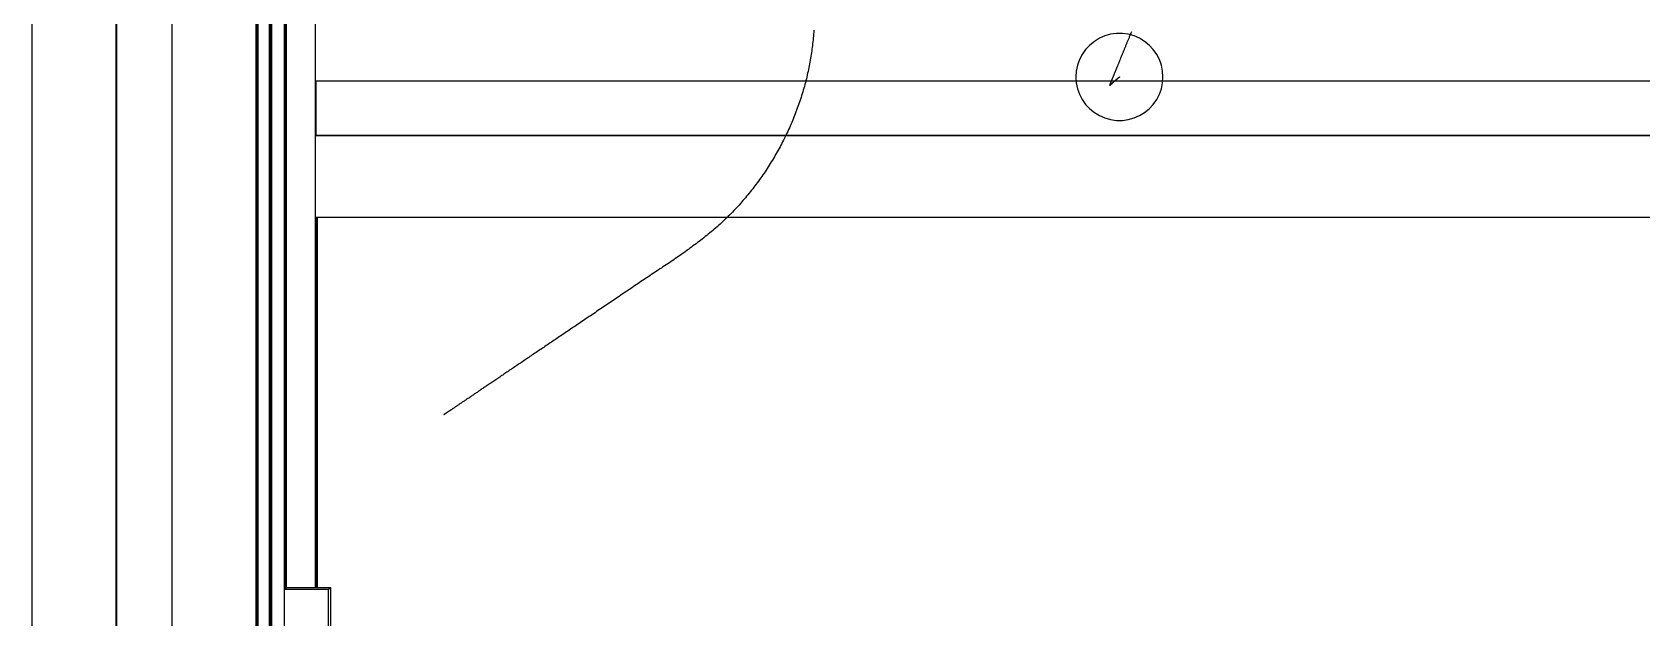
# Model space of a CAD drawing. Header units: millimetres. Extents: x -226 to 218, y -257 to 254.
# Drawn here: x -218.4 to -72.3, y -155 to -101.8 of the extents above; entities that cross this region are included whole.
import ezdxf

# ---------------------------------------------------------------- set-up
doc = ezdxf.new("R2010")
doc.units = ezdxf.units.MM
doc.layers.add('SKETCH', color=5, linetype='Continuous')
doc.layers.add('VISIBLE', color=7, linetype='Continuous')

msp = doc.modelspace()

# ---------------------------------------------------------------- linework, layer by layer
at = {"layer": 'SKETCH', "flags": 128}
for points in [[(-147.42, -101.6), (-147.44, -101.78), (-147.45, -101.95), (-147.47, -102.13), (-147.48, -102.3), (-147.5, -102.47), (-147.52, -102.64), (-147.54, -102.81), (-147.55, -102.98), (-147.57, -103.14), (-147.6, -103.31), (-147.62, -103.48), (-147.64, -103.65), (-147.67, -103.81), (-147.69, -103.98), (-147.72, -104.15), (-147.75, -104.32), (-147.78, -104.49), (-147.81, -104.66), (-147.84, -104.83), (-147.88, -105), (-147.92, -105.17), (-147.95, -105.34), (-147.99, -105.51), (-148.03, -105.68), (-148.07, -105.85), (-148.11, -106.02), (-148.16, -106.19), (-148.2, -106.36), (-148.25, -106.53), (-148.29, -106.7), (-148.34, -106.87), (-148.39, -107.03), (-148.44, -107.2), (-148.49, -107.37), (-148.54, -107.54), (-148.59, -107.7), (-148.65, -107.87), (-148.7, -108.04), (-148.76, -108.2), (-148.81, -108.37), (-148.87, -108.53), (-148.93, -108.69), (-148.99, -108.86), (-149.05, -109.02), (-149.11, -109.18), (-149.18, -109.35), (-149.24, -109.51), (-149.31, -109.67), (-149.37, -109.83), (-149.44, -109.99), (-149.51, -110.15), (-149.58, -110.31), (-149.65, -110.47), (-149.72, -110.63), (-149.8, -110.79), (-149.87, -110.95), (-149.95, -111.11), (-150.02, -111.27), (-150.1, -111.42), (-150.18, -111.58), (-150.26, -111.74), (-150.34, -111.89), (-150.42, -112.05), (-150.5, -112.2), (-150.58, -112.35), (-150.67, -112.51), (-150.75, -112.66), (-150.84, -112.81), (-150.93, -112.96), (-151.01, -113.11), (-151.1, -113.26), (-151.19, -113.41), (-151.29, -113.56), (-151.38, -113.71), (-151.47, -113.86), (-151.57, -114.01), (-151.66, -114.15), (-151.76, -114.3), (-151.85, -114.45), (-151.95, -114.59), (-152.05, -114.74), (-152.15, -114.88), (-152.25, -115.02), (-152.35, -115.17), (-152.46, -115.31), (-152.56, -115.45), (-152.66, -115.59), (-152.77, -115.73), (-152.88, -115.87), (-152.98, -116.01), (-153.09, -116.14), (-153.2, -116.28), (-153.31, -116.41), (-153.42, -116.55), (-153.53, -116.68), (-153.64, -116.82), (-153.76, -116.95), (-153.87, -117.08), (-153.99, -117.22), (-154.1, -117.35), (-154.22, -117.48), (-154.34, -117.61), (-154.46, -117.74), (-154.58, -117.87), (-154.7, -117.99), (-154.82, -118.12), (-154.94, -118.25), (-155.06, -118.37), (-155.19, -118.49), (-155.31, -118.62), (-155.44, -118.74), (-155.56, -118.86), (-155.69, -118.98), (-155.82, -119.1), (-155.94, -119.22), (-156.07, -119.34), (-156.2, -119.45), (-156.34, -119.57), (-156.47, -119.68), (-156.6, -119.8), (-156.74, -119.91), (-156.87, -120.02), (-157.01, -120.13), (-157.14, -120.24), (-157.28, -120.35), (-157.42, -120.46), (-157.56, -120.57), (-157.7, -120.67), (-157.84, -120.78), (-157.98, -120.88), (-158.12, -120.99), (-158.26, -121.1), (-158.4, -121.2), (-158.54, -121.3), (-158.68, -121.41), (-158.82, -121.51), (-158.96, -121.62), (-159.1, -121.72), (-159.24, -121.82), (-159.38, -121.92), (-159.52, -122.03), (-159.67, -122.13), (-159.81, -122.23), (-159.95, -122.32), (-160.1, -122.42), (-160.24, -122.52), (-160.39, -122.62), (-160.53, -122.72), (-160.68, -122.81), (-160.82, -122.91), (-160.97, -123.01), (-161.12, -123.1), (-161.26, -123.2), (-161.41, -123.29), (-161.55, -123.39), (-161.7, -123.48), (-161.84, -123.58), (-161.99, -123.68), (-162.13, -123.77), (-162.27, -123.87), (-162.42, -123.96), (-162.56, -124.06), (-162.7, -124.16), (-162.84, -124.25), (-162.99, -124.35), (-163.13, -124.44), (-163.27, -124.54), (-163.41, -124.64), (-163.55, -124.73), (-163.7, -124.83), (-163.84, -124.92), (-163.98, -125.02), (-164.12, -125.11), (-164.26, -125.21), (-164.4, -125.31), (-164.54, -125.4), (-164.68, -125.5), (-164.82, -125.59), (-164.96, -125.68), (-165.1, -125.78), (-165.24, -125.87), (-165.38, -125.97), (-165.52, -126.06), (-165.65, -126.15), (-165.79, -126.25), (-165.93, -126.34), (-166.06, -126.43), (-166.2, -126.52), (-166.34, -126.62), (-166.47, -126.71), (-166.61, -126.8), (-166.74, -126.89), (-166.88, -126.98), (-167.02, -127.07), (-167.15, -127.16), (-167.28, -127.26), (-167.42, -127.35), (-167.55, -127.44), (-167.69, -127.53), (-167.82, -127.62), (-167.95, -127.71), (-168.08, -127.8), (-168.22, -127.88), (-168.35, -127.97), (-168.48, -128.06), (-168.61, -128.15), (-168.74, -128.24), (-168.87, -128.32), (-169, -128.41), (-169.12, -128.5), (-169.25, -128.58), (-169.38, -128.67), (-169.51, -128.76), (-169.63, -128.84), (-169.76, -128.93), (-169.88, -129.01), (-170.01, -129.1), (-170.13, -129.18), (-170.26, -129.27), (-170.38, -129.35), (-170.51, -129.43), (-170.63, -129.52), (-170.75, -129.6), (-170.88, -129.68), (-171, -129.77), (-171.12, -129.85), (-171.24, -129.93), (-171.36, -130.01), (-171.48, -130.09), (-171.6, -130.17), (-171.71, -130.25), (-171.83, -130.33), (-171.95, -130.41), (-172.07, -130.49), (-172.18, -130.57), (-172.3, -130.64), (-172.41, -130.72), (-172.52, -130.8), (-172.64, -130.87), (-172.75, -130.95), (-172.86, -131.03), (-172.98, -131.1), (-173.09, -131.18), (-173.2, -131.25), (-173.31, -131.33), (-173.42, -131.4), (-173.53, -131.48), (-173.64, -131.55), (-173.74, -131.62), (-173.85, -131.69), (-173.96, -131.77), (-174.06, -131.84), (-174.17, -131.91), (-174.27, -131.98), (-174.38, -132.05), (-174.48, -132.12), (-174.58, -132.19), (-174.68, -132.26), (-174.78, -132.32), (-174.88, -132.39), (-174.98, -132.46), (-175.08, -132.52), (-175.18, -132.59), (-175.28, -132.66), (-175.37, -132.72), (-175.47, -132.79), (-175.56, -132.85), (-175.66, -132.92), (-175.75, -132.98), (-175.85, -133.04), (-175.94, -133.11), (-176.03, -133.17), (-176.12, -133.23), (-176.21, -133.29), (-176.3, -133.35), (-176.39, -133.41), (-176.48, -133.47), (-176.57, -133.53), (-176.65, -133.59), (-176.74, -133.65), (-176.82, -133.7), (-176.91, -133.76), (-176.99, -133.82), (-177.07, -133.87), (-177.16, -133.93), (-177.24, -133.98), (-177.32, -134.04), (-177.4, -134.09), (-177.47, -134.14), (-177.55, -134.19), (-177.63, -134.25), (-177.71, -134.3), (-177.78, -134.35), (-177.86, -134.4), (-177.93, -134.45), (-178, -134.5), (-178.08, -134.55), (-178.15, -134.6), (-178.22, -134.64), (-178.29, -134.69), (-178.36, -134.74), (-178.43, -134.78), (-178.49, -134.83), (-178.56, -134.87), (-178.62, -134.92), (-178.69, -134.96), (-178.75, -135.01), (-178.82, -135.05), (-178.88, -135.09), (-178.94, -135.13), (-179, -135.17), (-179.06, -135.21), (-179.12, -135.25), (-179.18, -135.29), (-179.23, -135.33), (-179.29, -135.37), (-179.34, -135.4), (-179.4, -135.44), (-179.45, -135.48), (-179.51, -135.51), (-179.56, -135.55), (-179.61, -135.58), (-179.66, -135.62), (-179.71, -135.65), (-179.76, -135.68), (-179.8, -135.71), (-179.85, -135.74), (-179.89, -135.78), (-179.94, -135.8), (-179.98, -135.83), (-180.03, -135.86), (-180.07, -135.89), (-180.11, -135.92), (-180.15, -135.95), (-180.19, -135.97), (-180.23, -136), (-180.26, -136.02), (-180.3, -136.05), (-180.33, -136.07), (-180.37, -136.09), (-180.4, -136.12), (-180.44, -136.14), (-180.47, -136.16), (-180.5, -136.18), (-180.53, -136.2), (-180.56, -136.22), (-180.59, -136.24), (-180.61, -136.26), (-180.64, -136.28), (-180.66, -136.29), (-180.69, -136.31), (-180.71, -136.33), (-180.73, -136.34), (-180.76, -136.35), (-180.78, -136.37), (-180.79, -136.38), (-180.81, -136.39), (-180.83, -136.4), (-180.84, -136.41), (-180.86, -136.42), (-180.87, -136.43), (-180.88, -136.44), (-180.89, -136.45), (-180.9, -136.45), (-180.91, -136.46), (-180.92, -136.47), (-180.93, -136.47), (-180.94, -136.48), (-180.94, -136.48), (-180.95, -136.48), (-180.96, -136.49), (-180.96, -136.49), (-180.97, -136.5), (-180.97, -136.5), (-180.98, -136.5), (-180.98, -136.5), (-180.99, -136.51), (-180.99, -136.51), (-181, -136.51), (-181, -136.52), (-181, -136.52), (-181, -136.52), (-181, -136.52), (-181, -136.52), (-181, -136.52), (-181, -136.52), (-181, -136.51), (-180.99, -136.51), (-180.99, -136.51), (-180.98, -136.5), (-180.98, -136.5), (-180.97, -136.5), (-180.97, -136.49), (-180.96, -136.49), (-180.96, -136.48), (-180.95, -136.48), (-180.95, -136.48), (-180.94, -136.47), (-180.94, -136.47), (-180.93, -136.47), (-180.93, -136.46), (-180.93, -136.46), (-180.92, -136.46), (-180.92, -136.46), (-180.92, -136.46), (-180.92, -136.45), (-180.91, -136.45), (-180.91, -136.45), (-180.91, -136.45), (-180.91, -136.45), (-180.9, -136.44), (-180.9, -136.44), (-180.9, -136.44), (-180.89, -136.44), (-180.89, -136.44), (-180.89, -136.43), (-180.89, -136.43), (-180.88, -136.43), (-180.88, -136.43), (-180.88, -136.43), (-180.88, -136.42), (-180.87, -136.42), (-180.87, -136.42), (-180.87, -136.42), (-180.87, -136.42), (-180.86, -136.41), (-180.86, -136.41), (-180.86, -136.41), (-180.85, -136.41), (-180.85, -136.41), (-180.85, -136.4), (-180.85, -136.4), (-180.84, -136.4), (-180.84, -136.4), (-180.84, -136.4), (-180.84, -136.39), (-180.83, -136.39), (-180.83, -136.39), (-180.83, -136.39), (-180.83, -136.39), (-180.82, -136.38), (-180.82, -136.38), (-180.82, -136.38), (-180.81, -136.38), (-180.81, -136.38), (-180.81, -136.37), (-180.81, -136.37), (-180.8, -136.37), (-180.8, -136.37), (-180.8, -136.37), (-180.8, -136.36), (-180.79, -136.36), (-180.79, -136.36), (-180.79, -136.36), (-180.79, -136.36), (-180.78, -136.35), (-180.78, -136.35), (-180.78, -136.35), (-180.78, -136.35), (-180.77, -136.35), (-180.77, -136.34), (-180.77, -136.34), (-180.76, -136.34), (-180.76, -136.34), (-180.76, -136.34), (-180.76, -136.33), (-180.75, -136.33), (-180.75, -136.33), (-180.75, -136.33), (-180.75, -136.33), (-180.74, -136.32), (-180.74, -136.32), (-180.74, -136.32), (-180.74, -136.32)], [(-115.74, -105.84), (-115.77, -105.31), (-115.88, -104.78), (-116.06, -104.27), (-116.31, -103.79), (-116.62, -103.35), (-116.99, -102.95), (-117.41, -102.61), (-117.87, -102.33), (-118.37, -102.12), (-118.89, -101.97), (-119.42, -101.9), (-119.96, -101.9), (-120.5, -101.97), (-121.02, -102.12), (-121.51, -102.33), (-121.97, -102.61), (-122.39, -102.95), (-122.76, -103.35), (-123.07, -103.79), (-123.32, -104.27), (-123.5, -104.78), (-123.61, -105.31), (-123.65, -105.84), (-123.61, -106.38), (-123.5, -106.91), (-123.32, -107.42), (-123.07, -107.9), (-122.76, -108.34), (-122.39, -108.74), (-121.97, -109.08), (-121.51, -109.36), (-121.02, -109.57), (-120.5, -109.72), (-119.96, -109.79), (-119.42, -109.79), (-118.89, -109.72), (-118.37, -109.57), (-117.87, -109.36), (-117.41, -109.08), (-116.99, -108.74), (-116.62, -108.34), (-116.31, -107.9), (-116.06, -107.42), (-115.88, -106.91), (-115.77, -106.38), (-115.74, -105.84)], [(-119.69, -105.84), (-119.69, -105.85), (-119.7, -105.85), (-119.7, -105.85), (-119.7, -105.85), (-119.7, -105.85), (-119.7, -105.85), (-119.7, -105.85), (-119.7, -105.85), (-119.71, -105.86), (-119.71, -105.86), (-119.71, -105.86), (-119.71, -105.86), (-119.71, -105.86), (-119.71, -105.86), (-119.71, -105.86), (-119.72, -105.86), (-119.72, -105.87), (-119.72, -105.87), (-119.72, -105.87), (-119.72, -105.87), (-119.72, -105.87), (-119.72, -105.87), (-119.72, -105.87), (-119.73, -105.87), (-119.73, -105.87), (-119.73, -105.88), (-119.73, -105.88), (-119.73, -105.88), (-119.73, -105.88), (-119.73, -105.88), (-119.74, -105.88), (-119.74, -105.88), (-119.74, -105.88), (-119.74, -105.89), (-119.74, -105.89), (-119.74, -105.89), (-119.74, -105.89), (-119.75, -105.89), (-119.75, -105.89), (-119.75, -105.89), (-119.75, -105.89), (-119.75, -105.9), (-119.75, -105.9), (-119.75, -105.9), (-119.76, -105.9), (-119.76, -105.9), (-119.76, -105.9), (-119.76, -105.9), (-119.76, -105.9), (-119.76, -105.91), (-119.76, -105.91), (-119.77, -105.91), (-119.77, -105.91), (-119.77, -105.91), (-119.77, -105.91), (-119.77, -105.91), (-119.77, -105.91), (-119.77, -105.92), (-119.77, -105.92), (-119.78, -105.92), (-119.78, -105.92), (-119.78, -105.92), (-119.78, -105.92), (-119.78, -105.92), (-119.78, -105.92), (-119.78, -105.93), (-119.79, -105.93), (-119.79, -105.93), (-119.79, -105.93), (-119.79, -105.93), (-119.79, -105.93), (-119.79, -105.93), (-119.79, -105.93), (-119.8, -105.94), (-119.8, -105.94), (-119.8, -105.94), (-119.8, -105.94), (-119.8, -105.94), (-119.8, -105.94), (-119.8, -105.94), (-119.81, -105.94), (-119.81, -105.94), (-119.81, -105.95), (-119.81, -105.95), (-119.81, -105.95), (-119.81, -105.95), (-119.81, -105.95), (-119.82, -105.95), (-119.82, -105.95), (-119.82, -105.95), (-119.82, -105.96), (-119.82, -105.96), (-119.82, -105.96), (-119.82, -105.96), (-119.82, -105.96), (-119.83, -105.96), (-119.83, -105.96), (-119.83, -105.96), (-119.83, -105.97), (-119.83, -105.97), (-119.83, -105.97), (-119.83, -105.97), (-119.84, -105.97), (-119.84, -105.97), (-119.84, -105.97), (-119.84, -105.97), (-119.84, -105.98), (-119.84, -105.98), (-119.84, -105.98), (-119.85, -105.98), (-119.85, -105.98), (-119.85, -105.98), (-119.85, -105.98), (-119.85, -105.98), (-119.85, -105.99), (-119.85, -105.99), (-119.86, -105.99), (-119.86, -105.99), (-119.86, -105.99), (-119.86, -105.99), (-119.86, -105.99), (-119.86, -105.99), (-119.86, -106), (-119.87, -106), (-119.87, -106), (-119.87, -106), (-119.87, -106), (-119.87, -106), (-119.87, -106), (-119.87, -106), (-119.87, -106.01), (-119.88, -106.01), (-119.88, -106.01), (-119.88, -106.01), (-119.88, -106.01), (-119.88, -106.01), (-119.88, -106.01), (-119.88, -106.01), (-119.89, -106.02), (-119.89, -106.02), (-119.89, -106.02), (-119.89, -106.02), (-119.89, -106.02), (-119.89, -106.02), (-119.89, -106.02), (-119.9, -106.02), (-119.9, -106.02), (-119.9, -106.03), (-119.9, -106.03), (-119.9, -106.03), (-119.9, -106.03), (-119.9, -106.03), (-119.91, -106.03), (-119.91, -106.03), (-119.91, -106.03), (-119.91, -106.04), (-119.91, -106.04), (-119.91, -106.04), (-119.91, -106.04), (-119.92, -106.04), (-119.92, -106.04), (-119.92, -106.04), (-119.92, -106.04), (-119.92, -106.05), (-119.92, -106.05), (-119.92, -106.05), (-119.93, -106.05), (-119.93, -106.05), (-119.93, -106.05), (-119.93, -106.05), (-119.93, -106.05), (-119.93, -106.06), (-119.93, -106.06), (-119.93, -106.06), (-119.94, -106.06), (-119.94, -106.06), (-119.94, -106.06), (-119.94, -106.06), (-119.94, -106.06), (-119.94, -106.07), (-119.94, -106.07), (-119.95, -106.07), (-119.95, -106.07), (-119.95, -106.07), (-119.95, -106.07), (-119.95, -106.07), (-119.95, -106.07), (-119.95, -106.08), (-119.96, -106.08), (-119.96, -106.08), (-119.96, -106.08), (-119.96, -106.08), (-119.96, -106.08), (-119.96, -106.08), (-119.96, -106.08), (-119.97, -106.08), (-119.97, -106.09), (-119.97, -106.09), (-119.97, -106.09), (-119.97, -106.09), (-119.97, -106.09), (-119.97, -106.09), (-119.97, -106.09), (-119.98, -106.09), (-119.98, -106.1), (-119.98, -106.1), (-119.98, -106.1), (-119.98, -106.1), (-119.98, -106.1), (-119.98, -106.1), (-119.98, -106.1), (-119.99, -106.1), (-119.99, -106.1), (-119.99, -106.11), (-119.99, -106.11), (-119.99, -106.11), (-119.99, -106.11), (-119.99, -106.11), (-119.99, -106.11), (-120, -106.11), (-120, -106.11), (-120, -106.11), (-120, -106.12), (-120, -106.12), (-120, -106.12), (-120, -106.12), (-120.01, -106.12), (-120.01, -106.12), (-120.01, -106.12), (-120.01, -106.12), (-120.01, -106.12), (-120.01, -106.13), (-120.01, -106.13), (-120.01, -106.13), (-120.02, -106.13), (-120.02, -106.13), (-120.02, -106.13), (-120.02, -106.13), (-120.02, -106.13), (-120.02, -106.14), (-120.02, -106.14), (-120.02, -106.14), (-120.03, -106.14), (-120.03, -106.14), (-120.03, -106.14), (-120.03, -106.14), (-120.03, -106.14), (-120.03, -106.14), (-120.03, -106.15), (-120.03, -106.15), (-120.04, -106.15), (-120.04, -106.15), (-120.04, -106.15), (-120.04, -106.15), (-120.04, -106.15), (-120.04, -106.15), (-120.04, -106.15), (-120.05, -106.16), (-120.05, -106.16), (-120.05, -106.16), (-120.05, -106.16), (-120.05, -106.16), (-120.05, -106.16), (-120.05, -106.16), (-120.05, -106.16), (-120.06, -106.16), (-120.06, -106.17), (-120.06, -106.17), (-120.06, -106.17), (-120.06, -106.17), (-120.06, -106.17), (-120.06, -106.17), (-120.06, -106.17), (-120.07, -106.17), (-120.07, -106.18), (-120.07, -106.18), (-120.07, -106.18), (-120.07, -106.18), (-120.07, -106.18), (-120.07, -106.18), (-120.08, -106.18), (-120.08, -106.18), (-120.08, -106.18), (-120.08, -106.19), (-120.08, -106.19), (-120.08, -106.19), (-120.08, -106.19), (-120.08, -106.19), (-120.09, -106.19), (-120.09, -106.19), (-120.09, -106.19), (-120.09, -106.19), (-120.09, -106.2), (-120.09, -106.2), (-120.09, -106.2), (-120.09, -106.2), (-120.1, -106.2), (-120.1, -106.2), (-120.1, -106.2), (-120.1, -106.2), (-120.1, -106.21), (-120.1, -106.21), (-120.1, -106.21), (-120.1, -106.21), (-120.11, -106.21), (-120.11, -106.21), (-120.11, -106.21), (-120.11, -106.21), (-120.11, -106.21), (-120.11, -106.22), (-120.11, -106.22), (-120.12, -106.22), (-120.12, -106.22), (-120.12, -106.22), (-120.12, -106.22), (-120.12, -106.22), (-120.12, -106.22), (-120.12, -106.22), (-120.12, -106.23), (-120.13, -106.23), (-120.13, -106.23), (-120.13, -106.23), (-120.13, -106.23), (-120.13, -106.23), (-120.13, -106.23), (-120.13, -106.23), (-120.13, -106.23), (-120.14, -106.24), (-120.14, -106.24), (-120.14, -106.24), (-120.14, -106.24), (-120.14, -106.24), (-120.14, -106.24), (-120.14, -106.24), (-120.15, -106.24), (-120.15, -106.25), (-120.15, -106.25), (-120.15, -106.25), (-120.15, -106.25), (-120.15, -106.25), (-120.15, -106.25), (-120.15, -106.25), (-120.16, -106.25), (-120.16, -106.25), (-120.16, -106.26), (-120.16, -106.26), (-120.16, -106.26), (-120.16, -106.26), (-120.16, -106.26), (-120.16, -106.26), (-120.17, -106.26), (-120.17, -106.26), (-120.17, -106.26), (-120.17, -106.27), (-120.17, -106.27), (-120.17, -106.27), (-120.17, -106.27), (-120.17, -106.27), (-120.18, -106.27), (-120.18, -106.27), (-120.18, -106.27), (-120.18, -106.28), (-120.18, -106.28), (-120.18, -106.28), (-120.18, -106.28), (-120.19, -106.28), (-120.19, -106.28), (-120.19, -106.28), (-120.19, -106.28), (-120.19, -106.28), (-120.19, -106.29), (-120.19, -106.29), (-120.19, -106.29), (-120.2, -106.29), (-120.2, -106.29), (-120.2, -106.29), (-120.2, -106.29), (-120.2, -106.29), (-120.2, -106.29), (-120.2, -106.3), (-120.2, -106.3), (-120.21, -106.3), (-120.21, -106.3), (-120.21, -106.3), (-120.21, -106.3), (-120.21, -106.3), (-120.21, -106.3), (-120.21, -106.3), (-120.22, -106.31), (-120.22, -106.31), (-120.22, -106.31), (-120.22, -106.31), (-120.22, -106.31), (-120.22, -106.31), (-120.22, -106.31), (-120.22, -106.31), (-120.23, -106.32), (-120.23, -106.32), (-120.23, -106.32), (-120.23, -106.32), (-120.23, -106.32), (-120.23, -106.32), (-120.23, -106.32), (-120.23, -106.32), (-120.24, -106.32), (-120.24, -106.33), (-120.24, -106.33), (-120.24, -106.33), (-120.24, -106.33), (-120.24, -106.33), (-120.24, -106.33), (-120.25, -106.33), (-120.25, -106.33), (-120.25, -106.33), (-120.25, -106.34), (-120.25, -106.34), (-120.25, -106.34), (-120.25, -106.34), (-120.25, -106.34), (-120.26, -106.34), (-120.26, -106.34), (-120.26, -106.34), (-120.26, -106.35), (-120.26, -106.35), (-120.26, -106.35), (-120.26, -106.35), (-120.26, -106.35), (-120.27, -106.35), (-120.27, -106.35), (-120.27, -106.35), (-120.27, -106.35), (-120.27, -106.36), (-120.27, -106.36), (-120.27, -106.36), (-120.27, -106.36), (-120.28, -106.36), (-120.28, -106.36), (-120.28, -106.36), (-120.28, -106.36), (-120.28, -106.36), (-120.28, -106.37), (-120.28, -106.37), (-120.29, -106.37), (-120.29, -106.37), (-120.29, -106.37), (-120.29, -106.37), (-120.29, -106.37), (-120.29, -106.37), (-120.29, -106.37), (-120.29, -106.38), (-120.3, -106.38), (-120.3, -106.38), (-120.3, -106.38), (-120.3, -106.38), (-120.3, -106.38), (-120.3, -106.38), (-120.3, -106.38), (-120.3, -106.39), (-120.31, -106.39), (-120.31, -106.39), (-120.31, -106.39), (-120.31, -106.39), (-120.31, -106.39), (-120.31, -106.39), (-120.31, -106.39), (-120.32, -106.39), (-120.32, -106.4), (-120.32, -106.4), (-120.32, -106.4), (-120.32, -106.4), (-120.32, -106.4), (-120.32, -106.4), (-120.32, -106.4), (-120.33, -106.4), (-120.33, -106.4), (-120.33, -106.41), (-120.33, -106.41), (-120.33, -106.41), (-120.33, -106.41), (-120.33, -106.41), (-120.33, -106.41), (-120.34, -106.41), (-120.34, -106.41), (-120.34, -106.42), (-120.34, -106.42), (-120.34, -106.42), (-120.34, -106.42), (-120.34, -106.42), (-120.35, -106.42), (-120.35, -106.42), (-120.35, -106.42), (-120.35, -106.42), (-120.35, -106.43), (-120.35, -106.43), (-120.35, -106.43), (-120.35, -106.43), (-120.36, -106.43), (-120.36, -106.43), (-120.36, -106.43), (-120.36, -106.43), (-120.36, -106.43), (-120.36, -106.44), (-120.36, -106.44), (-120.36, -106.44), (-120.37, -106.44), (-120.37, -106.44), (-120.37, -106.44), (-120.37, -106.44), (-120.37, -106.44), (-120.37, -106.45), (-120.37, -106.45), (-120.38, -106.45), (-120.38, -106.45), (-120.38, -106.45), (-120.38, -106.45), (-120.38, -106.45), (-120.38, -106.45), (-120.38, -106.45), (-120.38, -106.46), (-120.39, -106.46), (-120.39, -106.46), (-120.39, -106.46), (-120.39, -106.46), (-120.39, -106.46), (-120.39, -106.46), (-120.39, -106.46), (-120.39, -106.46), (-120.4, -106.47), (-120.4, -106.47), (-120.4, -106.47), (-120.4, -106.47), (-120.4, -106.47), (-120.4, -106.47), (-120.4, -106.47), (-120.41, -106.47), (-120.41, -106.48), (-120.41, -106.48), (-120.41, -106.48), (-120.41, -106.48), (-120.41, -106.48), (-120.41, -106.48), (-120.41, -106.48), (-120.42, -106.48), (-120.42, -106.48), (-120.42, -106.49), (-120.42, -106.49), (-120.42, -106.49), (-120.42, -106.49), (-120.42, -106.49), (-120.42, -106.49), (-120.43, -106.49), (-120.43, -106.49), (-120.43, -106.49), (-120.43, -106.5), (-120.43, -106.5), (-120.43, -106.5), (-120.43, -106.5), (-120.44, -106.5), (-120.44, -106.5), (-120.44, -106.5), (-120.44, -106.5), (-120.44, -106.51), (-120.44, -106.51), (-120.44, -106.51), (-120.44, -106.51), (-120.45, -106.51), (-120.45, -106.51), (-120.45, -106.51), (-120.45, -106.51), (-120.45, -106.51), (-120.45, -106.52), (-120.45, -106.52), (-120.45, -106.52), (-120.46, -106.52), (-120.46, -106.52), (-120.46, -106.52), (-120.46, -106.52), (-120.46, -106.52), (-120.46, -106.52), (-120.46, -106.53), (-120.47, -106.53), (-120.47, -106.53), (-120.47, -106.53), (-120.47, -106.53), (-120.47, -106.53), (-120.47, -106.53), (-120.47, -106.53), (-120.47, -106.53), (-120.48, -106.54), (-120.48, -106.54), (-120.48, -106.54), (-120.48, -106.54), (-120.48, -106.54), (-120.48, -106.54), (-120.48, -106.54), (-120.48, -106.54), (-120.49, -106.55), (-120.49, -106.55), (-120.49, -106.55), (-120.49, -106.55), (-120.49, -106.55), (-120.49, -106.55), (-120.49, -106.55), (-120.5, -106.55), (-120.5, -106.55), (-120.5, -106.56), (-120.5, -106.56), (-120.5, -106.56), (-120.5, -106.56), (-120.5, -106.56), (-120.5, -106.56), (-120.51, -106.56), (-120.51, -106.56), (-120.51, -106.56), (-120.51, -106.57), (-120.51, -106.57), (-120.51, -106.57), (-120.51, -106.57), (-120.51, -106.57), (-120.52, -106.57), (-120.52, -106.57), (-120.52, -106.57), (-120.52, -106.58), (-120.52, -106.58), (-120.52, -106.58), (-120.52, -106.58), (-120.53, -106.58), (-120.53, -106.58), (-120.53, -106.59), (-120.53, -106.59), (-120.53, -106.59), (-120.54, -106.59), (-120.54, -106.6), (-120.54, -106.6), (-120.54, -106.6), (-120.54, -106.6), (-120.54, -106.61), (-120.55, -106.61), (-120.55, -106.61), (-120.55, -106.61), (-120.55, -106.61), (-120.55, -106.61), (-120.55, -106.61), (-120.55, -106.61), (-120.55, -106.61), (-120.55, -106.61), (-120.55, -106.61), (-120.55, -106.6), (-120.55, -106.6), (-120.55, -106.6), (-120.55, -106.6), (-120.55, -106.59), (-120.55, -106.59), (-120.55, -106.59), (-120.55, -106.58), (-120.55, -106.58), (-120.55, -106.58), (-120.54, -106.57), (-120.54, -106.57), (-120.54, -106.56), (-120.54, -106.56), (-120.54, -106.55), (-120.54, -106.55), (-120.53, -106.54), (-120.53, -106.54), (-120.53, -106.53), (-120.53, -106.52), (-120.52, -106.51), (-120.52, -106.5), (-120.52, -106.49), (-120.51, -106.48), (-120.51, -106.47), (-120.5, -106.46), (-120.5, -106.45), (-120.49, -106.43), (-120.49, -106.42), (-120.48, -106.4), (-120.48, -106.39), (-120.47, -106.37), (-120.47, -106.36), (-120.46, -106.34), (-120.45, -106.33), (-120.45, -106.31), (-120.44, -106.29), (-120.43, -106.27), (-120.42, -106.25), (-120.42, -106.23), (-120.41, -106.21), (-120.4, -106.19), (-120.39, -106.17), (-120.38, -106.15), (-120.38, -106.13), (-120.37, -106.11), (-120.36, -106.08), (-120.35, -106.06), (-120.34, -106.04), (-120.33, -106.01), (-120.32, -105.99), (-120.31, -105.96), (-120.3, -105.94), (-120.29, -105.91), (-120.28, -105.88), (-120.27, -105.85), (-120.25, -105.83), (-120.24, -105.8), (-120.23, -105.77), (-120.22, -105.74), (-120.21, -105.71), (-120.19, -105.68), (-120.18, -105.65), (-120.17, -105.61), (-120.16, -105.58), (-120.14, -105.55), (-120.13, -105.52), (-120.12, -105.48), (-120.1, -105.45), (-120.09, -105.41), (-120.07, -105.38), (-120.06, -105.34), (-120.04, -105.31), (-120.03, -105.27), (-120.01, -105.23), (-120, -105.2), (-119.98, -105.16), (-119.97, -105.12), (-119.95, -105.08), (-119.94, -105.04), (-119.92, -105), (-119.9, -104.96), (-119.89, -104.92), (-119.87, -104.88), (-119.85, -104.83), (-119.84, -104.79), (-119.82, -104.75), (-119.8, -104.7), (-119.78, -104.66), (-119.76, -104.61), (-119.75, -104.57), (-119.73, -104.52), (-119.71, -104.48), (-119.69, -104.43), (-119.67, -104.38), (-119.65, -104.34), (-119.63, -104.29), (-119.61, -104.24), (-119.59, -104.19), (-119.57, -104.14), (-119.55, -104.09), (-119.53, -104.04), (-119.51, -103.99), (-119.49, -103.94), (-119.47, -103.89), (-119.45, -103.84), (-119.42, -103.78), (-119.4, -103.73), (-119.38, -103.68), (-119.36, -103.62), (-119.33, -103.57), (-119.31, -103.51), (-119.29, -103.46), (-119.27, -103.4), (-119.24, -103.34), (-119.22, -103.29), (-119.2, -103.23), (-119.17, -103.17), (-119.15, -103.11), (-119.12, -103.05), (-119.1, -103), (-119.08, -102.94), (-119.05, -102.88), (-119.03, -102.82), (-119, -102.75), (-118.98, -102.69), (-118.95, -102.63), (-118.92, -102.57), (-118.9, -102.51), (-118.87, -102.44), (-118.85, -102.38), (-118.82, -102.31), (-118.79, -102.25), (-118.77, -102.18), (-118.74, -102.12), (-118.71, -102.05), (-118.68, -101.99), (-118.66, -101.92), (-118.63, -101.85), (-118.6, -101.79), (-118.57, -101.72)]]:
    msp.add_lwpolyline(points, dxfattribs=at)
at = {"layer": 'VISIBLE'}
for p, q in [((-218.37, -241.23), (-218.37, 241.23)), ((-198.06, -241.23), (-198.06, 241.23)), ((-210.76, -239.7), (-210.76, 239.7)), ((-205.68, -239.7), (-205.68, 239.7)), ((-210.69, -233.54), (-210.69, 233.54)), ((-197.98, -233.52), (-197.98, 233.52)), ((-197.93, -233.52), (-197.93, 233.52)), ((-197.86, -233.37), (-197.86, 233.37)), ((-196.82, -232.14), (-196.82, 122.14)), ((-196.74, -232.05), (-196.74, 122.08)), ((-196.69, -232), (-196.69, 122.05)), ((-196.62, -231.91), (-196.62, 122)), ((-195.48, -230.86), (-195.48, 121.94)), ((-195.41, -152.32), (-195.41, -33.08)), ((-195.36, -152.28), (-195.36, -33.08)), ((-195.28, -152.22), (-195.28, -33.08)), ((-192.67, -152.22), (-192.67, -33.08)), ((-192.67, -106.21), (192.67, -106.21)), ((-192.61, -111.12), (-192.61, -106.21)), ((-192.67, -111.16), (-192.61, -111.12)), ((-192.67, -111.16), (192.67, -111.16)), ((-192.61, -111.12), (192.61, -111.12)), ((-192.67, -118.57), (192.67, -118.57)), ((-192.6, -152.22), (-192.6, -118.57)), ((-192.55, -152.22), (-192.55, -118.57)), ((-192.48, -152.22), (-192.48, -118.57)), ((-195.48, -152.37), (-195.28, -152.22)), ((-195.48, -152.37), (-191.47, -152.37)), ((-195.28, -152.22), (-191.28, -152.22)), ((-191.47, -152.37), (-191.28, -152.22)), ((-191.47, -168.41), (-191.47, -152.37)), ((-191.28, -168.24), (-191.28, -152.22))]:
    msp.add_line(p, q, dxfattribs=at)

doc.saveas('drawing.dxf')
